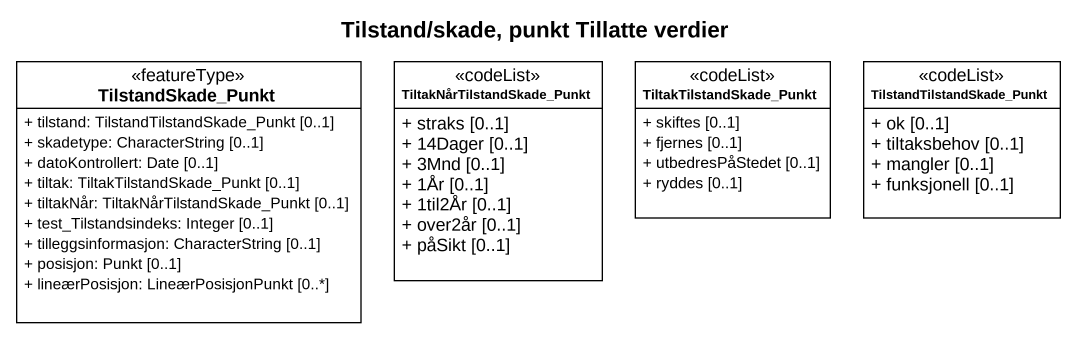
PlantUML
@startuml
title Tilstand/skade, punkt Tillatte verdier
hide circle
hide empty members
skinparam classAttributeIconSize 0
class TilstandSkade_Punkt <<featureType>> {
  + tilstand: TilstandTilstandSkade_Punkt [0..1]
  + skadetype: CharacterString [0..1]
  + datoKontrollert: Date [0..1]
  + tiltak: TiltakTilstandSkade_Punkt [0..1]
  + tiltakNår: TiltakNårTilstandSkade_Punkt [0..1]
  + test_Tilstandsindeks: Integer [0..1]
  + tilleggsinformasjon: CharacterString [0..1]
  + posisjon: Punkt [0..1]
  + lineærPosisjon: LineærPosisjonPunkt [0..*]
}
class TiltakNårTilstandSkade_Punkt <<codeList>> {
  + straks [0..1]
  + 14Dager [0..1]
  + 3Mnd [0..1]
  + 1År [0..1]
  + 1til2År [0..1]
  + over2år [0..1]
  + påSikt [0..1]
}
class TiltakTilstandSkade_Punkt <<codeList>> {
  + skiftes [0..1]
  + fjernes [0..1]
  + utbedresPåStedet [0..1]
  + ryddes [0..1]
}
class TilstandTilstandSkade_Punkt <<codeList>> {
  + ok [0..1]
  + tiltaksbehov [0..1]
  + mangler [0..1]
  + funksjonell [0..1]
}
@enduml
